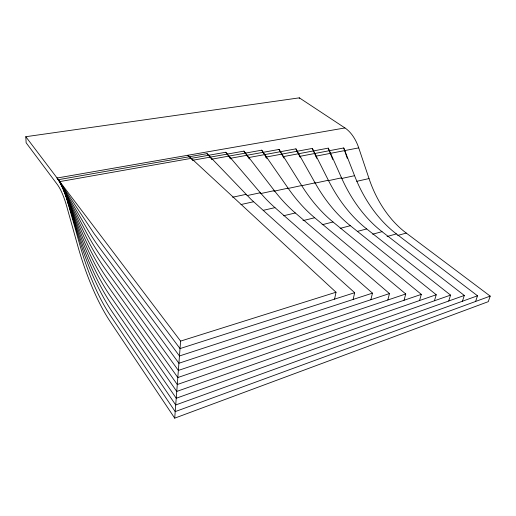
<?xml version="1.0" encoding="UTF-8"?>
<svg xmlns="http://www.w3.org/2000/svg" width="516" height="516" viewBox="0 0 516 516"><rect width="100%" height="100%" fill="white"/><g stroke="black" fill="none" stroke-linecap="round" stroke-linejoin="round"><path stroke-width="0.77" d="M174.711 418.16L180.6 341.102L25.8 136.708L299.351 97.84L344.933 127.942A34.624 21.246 79.3 0 1 358.73 147.873L369.03 178.575A101.923 73.73 79.7 0 0 406.26 233.064L490.2 296.107L488.271 301.666L174.711 418.16L110.566 322.171A141.906 48.943 77.8 0 1 77.452 244.778L66.648 206.097A35.868 9.991 77.8 0 0 57.289 184.451L26.135 142.79L25.8 136.708M299.254 98.479L299.351 97.84M334.568 299.125L336.013 292.224L187.959 155.245L193.016 160.624M353.144 299.435L354.666 292.695L251.182 199.524L207.058 153.633L58.282 179.71L57.083 178.014L344.933 127.942M370.875 299.725L372.468 293.14L274.964 207.638A216.223 126.317 87.5 0 1 260.335 192.745L225.724 152.259L59.488 181.645L58.282 179.71L94.234 233.806L180.026 348.59L354.666 292.695M387.826 300.002L389.477 293.565L295.32 212.966A201.434 122.75 87 0 1 274.338 190.623L243.952 151.117L193.1 160.186M404.041 300.273L405.75 293.978L314.676 217.739A187.463 118.603 86.3 0 1 288.089 188.159L261.728 150.175L211.766 159.18M419.566 300.531L421.32 294.372L333.013 221.983A174.234 113.984 85.6 0 1 301.654 185.528L279.053 149.427L230.001 158.367M434.446 300.776L436.246 294.746L350.351 225.705A161.702 108.966 84.8 0 1 315.063 182.851L295.92 148.853L248.473 157.593M448.727 301.015L450.565 295.107L366.689 228.93A149.821 103.632 83.9 0 1 328.35 180.252L312.328 148.427L265.624 157.135M462.433 301.241L464.303 295.455L382.034 231.658A138.54 98.053 82.9 0 1 341.521 177.833L328.266 148.137L283.174 156.645M475.604 301.454L477.506 295.784L396.398 233.916A127.813 92.287 81.8 0 1 354.563 175.685L343.733 147.957L299.267 156.458M490.2 296.107L175.208 411.613L110.643 315.953A132.812 45.731 77.8 0 1 79.322 243.088L66.803 198.757L63.287 189.288L59.488 181.645L87.759 229.775A255.575 92.435 82.6 0 0 99.614 247.854L179.458 355.976L372.468 293.14M477.506 295.784L175.717 404.97L112.92 312.909A165.759 58.985 78.6 0 1 78.155 235.754L67.441 200.776M464.303 295.455L176.233 398.249L112.185 305.337A177.62 63.791 79.1 0 1 78.851 234.761L66.416 197.564M450.565 295.107L176.749 391.438L111.05 297.158A189.785 68.647 79.6 0 1 79.767 234.032L65.338 194.487M436.246 294.746L177.278 384.53L109.534 288.386A202.259 73.53 80.2 0 1 80.902 233.458L64.216 191.546M421.32 294.372L177.814 377.538L107.625 279.046A215.062 78.393 80.8 0 1 82.276 232.897L63.068 188.779M405.75 293.978L178.355 370.443L105.335 269.165A228.207 83.192 81.4 0 1 83.882 232.206L61.888 186.192M389.477 293.565L178.904 363.258L102.665 258.755A241.714 87.888 82 0 1 85.714 231.226L60.694 183.812M180.6 341.102L336.013 292.224M397.733 235.451L406.26 233.064M387.077 236.509L396.398 233.916M372.7 234.206L382.034 231.658M357.362 231.413L366.689 228.93M340.218 228.343L350.351 225.705M322.094 224.75L333.013 221.983M302.957 220.622L314.676 217.739M283.574 215.759L295.32 212.966M263.218 210.335L274.964 207.638M356.75 181.31L369.03 178.575M241.004 204.53L253.595 201.75M301.705 185.734L315.063 182.851M314.979 183.141L328.35 180.252M328.15 180.729L341.521 177.833M341.173 178.594L354.563 175.685M246.938 195.622L260.335 192.745M260.193 193.668L274.338 190.623M273.951 191.21L288.089 188.159M287.502 188.585L301.654 185.528M232.606 197.228L245.997 194.364M315.973 156.155L358.73 147.873M207.058 153.633L212.076 159.586M225.724 152.259L230.794 158.928M243.952 151.117L249.344 158.967M261.728 150.175L266.895 158.483M279.053 149.427L283.903 158.064M295.92 148.853L300.144 157.219M312.328 148.427L316.785 158.38M328.266 148.137L332.704 159.444M343.733 147.957L347.262 158.335M57.083 178.014A43.06 11.997 77.8 0 1 68.409 204.084"/></g></svg>
